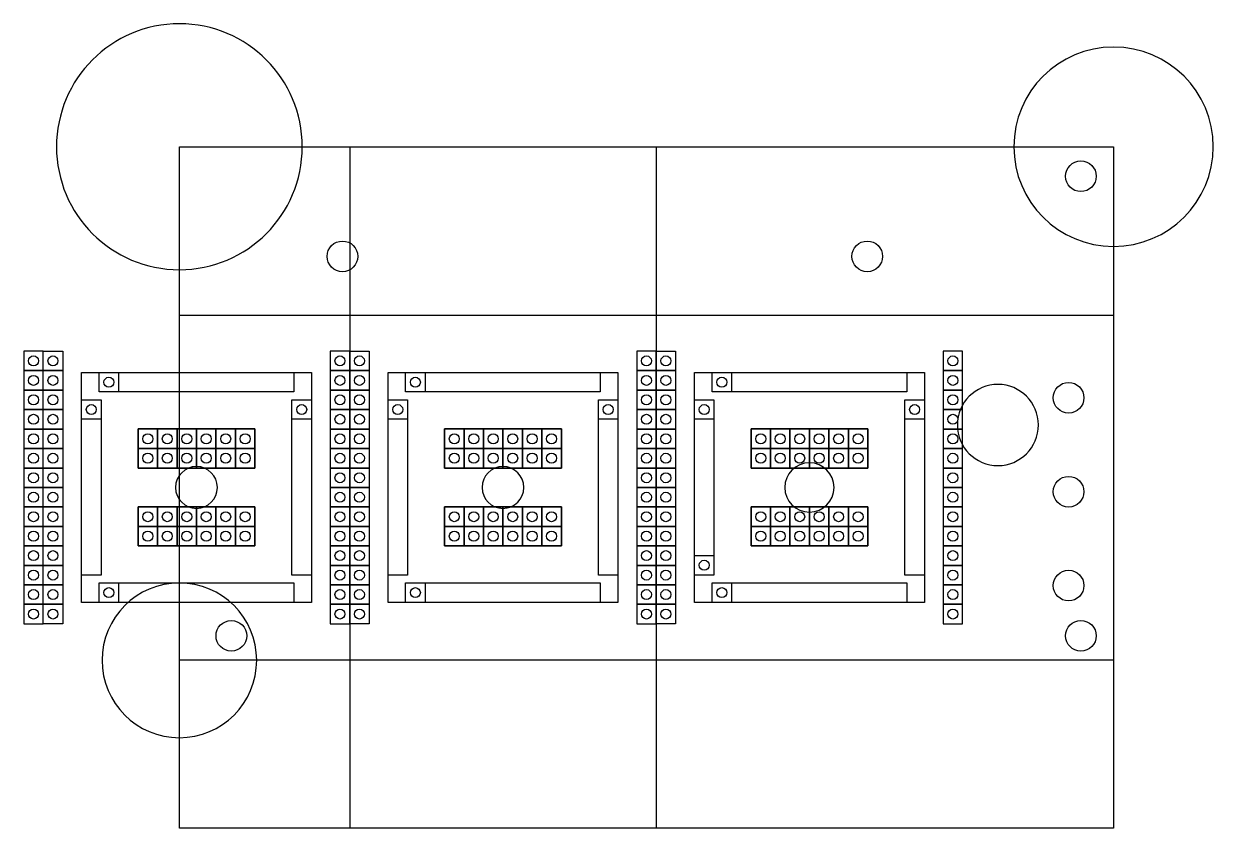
# Model space of a CAD drawing. Header units: inches. Extents: x -218 to 330, y -28 to 105.
# Drawn here: x -20.3 to 134.9, y 0 to 104.9 of the extents above; entities that cross this region are included whole.
import ezdxf

# ---------------------------------------------------------------- set-up
doc = ezdxf.new("R2010")
doc.units = ezdxf.units.IN
doc.header["$MEASUREMENT"] = 0

msp = doc.modelspace()

# ---------------------------------------------------------------- linework, layer by layer
at = {"extrusion": (2e-16, -1e-16, -1)}
for p, q in [((22.23, 88.9), (22.23, 0)), ((62.23, 88.9), (62.23, 0)), ((121.92, 66.9), (0, 66.9))]:
    msp.add_line(p, q, dxfattribs=at)
for points in [[(0, 21.9), (0, 88.9), (121.92, 88.9), (121.92, 21.9)], [(0, 0), (0, 88.9), (121.92, 88.9), (121.92, 0)], [(62.23, 62.23), (64.77, 62.23), (64.77, 59.69), (62.23, 59.69)], [(62.23, 59.69), (64.77, 59.69), (64.77, 57.15), (62.23, 57.15)], [(62.23, 57.15), (64.77, 57.15), (64.77, 54.61), (62.23, 54.61)], [(62.23, 54.61), (64.77, 54.61), (64.77, 52.07), (62.23, 52.07)], [(62.23, 52.07), (64.77, 52.07), (64.77, 49.53), (62.23, 49.53)], [(62.23, 49.53), (64.77, 49.53), (64.77, 46.99), (62.23, 46.99)], [(62.23, 46.99), (64.77, 46.99), (64.77, 44.45), (62.23, 44.45)], [(62.23, 44.45), (64.77, 44.45), (64.77, 41.91), (62.23, 41.91)], [(62.23, 41.91), (64.77, 41.91), (64.77, 39.37), (62.23, 39.37)], [(62.23, 39.37), (64.77, 39.37), (64.77, 36.83), (62.23, 36.83)], [(62.23, 36.83), (64.77, 36.83), (64.77, 34.29), (62.23, 34.29)], [(62.23, 34.29), (64.77, 34.29), (64.77, 31.75), (62.23, 31.75)], [(67.23, 33.02), (67.23, 35.57), (69.77, 35.57), (69.77, 33.02)], [(62.23, 31.75), (64.77, 31.75), (64.77, 29.21), (62.23, 29.21)], [(62.23, 29.21), (64.77, 29.21), (64.77, 26.67), (62.23, 26.67)]]:
    msp.add_lwpolyline(points, close=True)
at = {"elevation": 0}
for points in [[(-17.77, 62.23), (-20.31, 62.23), (-20.31, 59.69), (-17.77, 59.69)], [(-17.77, 62.23), (-15.23, 62.23), (-15.23, 59.69), (-17.77, 59.69)], [(22.23, 62.23), (19.69, 62.23), (19.69, 59.69), (22.23, 59.69)], [(22.23, 62.23), (24.77, 62.23), (24.77, 59.69), (22.23, 59.69)], [(62.23, 62.23), (59.69, 62.23), (59.69, 59.69), (62.23, 59.69)], [(102.23, 62.23), (99.69, 62.23), (99.69, 59.69), (102.23, 59.69)], [(-17.77, 59.69), (-20.31, 59.69), (-20.31, 57.15), (-17.77, 57.15)], [(-17.77, 59.69), (-15.23, 59.69), (-15.23, 57.15), (-17.77, 57.15)], [(-12.77, 29.45), (-12.77, 59.45), (17.23, 59.45), (17.23, 29.45)], [(-10.47, 56.91), (-10.47, 59.45), (14.93, 59.45), (14.93, 56.91)], [(-10.47, 56.91), (-10.47, 59.45), (-7.93, 59.45), (-7.93, 56.91)], [(22.23, 59.69), (19.69, 59.69), (19.69, 57.15), (22.23, 57.15)], [(22.23, 59.69), (24.77, 59.69), (24.77, 57.15), (22.23, 57.15)], [(27.23, 29.45), (27.23, 59.45), (57.23, 59.45), (57.23, 29.45)], [(29.53, 56.91), (29.53, 59.45), (54.93, 59.45), (54.93, 56.91)], [(29.53, 56.91), (29.53, 59.45), (32.07, 59.45), (32.07, 56.91)], [(62.23, 59.69), (59.69, 59.69), (59.69, 57.15), (62.23, 57.15)], [(67.23, 29.45), (67.23, 59.45), (97.23, 59.45), (97.23, 29.45)], [(69.53, 56.91), (69.53, 59.45), (94.93, 59.45), (94.93, 56.91)], [(69.53, 56.91), (69.53, 59.45), (72.07, 59.45), (72.07, 56.91)], [(102.23, 59.69), (99.69, 59.69), (99.69, 57.15), (102.23, 57.15)], [(-17.77, 57.15), (-20.31, 57.15), (-20.31, 54.61), (-17.77, 54.61)], [(-17.77, 57.15), (-15.23, 57.15), (-15.23, 54.61), (-17.77, 54.61)], [(22.23, 57.15), (19.69, 57.15), (19.69, 54.61), (22.23, 54.61)], [(22.23, 57.15), (24.77, 57.15), (24.77, 54.61), (22.23, 54.61)], [(62.23, 57.15), (59.69, 57.15), (59.69, 54.61), (62.23, 54.61)], [(102.23, 57.15), (99.69, 57.15), (99.69, 54.61), (102.23, 54.61)], [(-17.77, 54.61), (-20.31, 54.61), (-20.31, 52.07), (-17.77, 52.07)], [(-17.77, 54.61), (-15.23, 54.61), (-15.23, 52.07), (-17.77, 52.07)], [(-12.77, 55.88), (-10.23, 55.88), (-10.23, 33.02), (-12.77, 33.02)], [(-12.77, 55.88), (-10.23, 55.88), (-10.23, 53.34), (-12.77, 53.34)], [(14.69, 55.88), (17.23, 55.88), (17.23, 33.02), (14.69, 33.02)], [(14.69, 55.88), (17.23, 55.88), (17.23, 53.34), (14.69, 53.34)], [(22.23, 54.61), (19.69, 54.61), (19.69, 52.07), (22.23, 52.07)], [(22.23, 54.61), (24.77, 54.61), (24.77, 52.07), (22.23, 52.07)], [(27.23, 55.88), (29.77, 55.88), (29.77, 33.02), (27.23, 33.02)], [(27.23, 55.88), (29.77, 55.88), (29.77, 53.34), (27.23, 53.34)], [(54.69, 55.88), (57.23, 55.88), (57.23, 33.02), (54.69, 33.02)], [(54.69, 55.88), (57.23, 55.88), (57.23, 53.34), (54.69, 53.34)], [(62.23, 54.61), (59.69, 54.61), (59.69, 52.07), (62.23, 52.07)], [(67.23, 55.88), (69.77, 55.88), (69.77, 33.02), (67.23, 33.02)], [(67.23, 55.88), (69.77, 55.88), (69.77, 53.34), (67.23, 53.34)], [(94.69, 55.88), (97.23, 55.88), (97.23, 33.02), (94.69, 33.02)], [(94.69, 55.88), (97.23, 55.88), (97.23, 53.34), (94.69, 53.34)], [(102.23, 54.61), (99.69, 54.61), (99.69, 52.07), (102.23, 52.07)], [(-17.77, 52.07), (-20.31, 52.07), (-20.31, 49.53), (-17.77, 49.53)], [(-17.77, 52.07), (-15.23, 52.07), (-15.23, 49.53), (-17.77, 49.53)], [(-2.85, 52.08), (-2.85, 49.53), (-5.39, 49.53), (-5.39, 52.08)], [(-0.31, 52.08), (-0.31, 49.53), (-2.85, 49.53), (-2.85, 52.08)], [(2.23, 52.08), (2.23, 49.53), (-0.31, 49.53), (-0.31, 52.08)], [(4.77, 52.08), (4.77, 49.53), (2.23, 49.53), (2.23, 52.08)], [(7.31, 52.08), (7.31, 49.53), (4.77, 49.53), (4.77, 52.08)], [(9.85, 52.08), (9.85, 49.53), (7.31, 49.53), (7.31, 52.08)], [(22.23, 52.07), (19.69, 52.07), (19.69, 49.53), (22.23, 49.53)], [(22.23, 52.07), (24.77, 52.07), (24.77, 49.53), (22.23, 49.53)], [(37.15, 52.08), (37.15, 49.53), (34.61, 49.53), (34.61, 52.08)], [(39.69, 52.08), (39.69, 49.53), (37.15, 49.53), (37.15, 52.08)], [(42.23, 52.08), (42.23, 49.53), (39.69, 49.53), (39.69, 52.08)], [(44.77, 52.08), (44.77, 49.53), (42.23, 49.53), (42.23, 52.08)], [(47.31, 52.08), (47.31, 49.53), (44.77, 49.53), (44.77, 52.08)], [(49.85, 52.08), (49.85, 49.53), (47.31, 49.53), (47.31, 52.08)], [(62.23, 52.07), (59.69, 52.07), (59.69, 49.53), (62.23, 49.53)], [(77.15, 52.08), (77.15, 49.53), (74.61, 49.53), (74.61, 52.08)], [(79.69, 52.08), (79.69, 49.53), (77.15, 49.53), (77.15, 52.08)], [(82.23, 52.08), (82.23, 49.53), (79.69, 49.53), (79.69, 52.08)], [(84.77, 52.08), (84.77, 49.53), (82.23, 49.53), (82.23, 52.08)], [(87.31, 52.08), (87.31, 49.53), (84.77, 49.53), (84.77, 52.08)], [(89.85, 52.08), (89.85, 49.53), (87.31, 49.53), (87.31, 52.08)], [(102.23, 52.07), (99.69, 52.07), (99.69, 49.53), (102.23, 49.53)], [(-17.77, 49.53), (-20.31, 49.53), (-20.31, 46.99), (-17.77, 46.99)], [(-17.77, 49.53), (-15.23, 49.53), (-15.23, 46.99), (-17.77, 46.99)], [(-2.85, 49.53), (-2.85, 46.99), (-5.39, 46.99), (-5.39, 49.53)], [(-0.31, 49.53), (-0.31, 46.99), (-2.85, 46.99), (-2.85, 49.53)], [(2.23, 49.53), (2.23, 46.99), (-0.31, 46.99), (-0.31, 49.53)], [(4.77, 49.53), (4.77, 46.99), (2.23, 46.99), (2.23, 49.53)], [(7.31, 49.53), (7.31, 46.99), (4.77, 46.99), (4.77, 49.53)], [(9.85, 49.53), (9.85, 46.99), (7.31, 46.99), (7.31, 49.53)], [(22.23, 49.53), (19.69, 49.53), (19.69, 46.99), (22.23, 46.99)], [(22.23, 49.53), (24.77, 49.53), (24.77, 46.99), (22.23, 46.99)], [(37.15, 49.53), (37.15, 46.99), (34.61, 46.99), (34.61, 49.53)], [(39.69, 49.53), (39.69, 46.99), (37.15, 46.99), (37.15, 49.53)], [(42.23, 49.53), (42.23, 46.99), (39.69, 46.99), (39.69, 49.53)], [(44.77, 49.53), (44.77, 46.99), (42.23, 46.99), (42.23, 49.53)], [(47.31, 49.53), (47.31, 46.99), (44.77, 46.99), (44.77, 49.53)], [(49.85, 49.53), (49.85, 46.99), (47.31, 46.99), (47.31, 49.53)], [(62.23, 49.53), (59.69, 49.53), (59.69, 46.99), (62.23, 46.99)], [(77.15, 49.53), (77.15, 46.99), (74.61, 46.99), (74.61, 49.53)], [(79.69, 49.53), (79.69, 46.99), (77.15, 46.99), (77.15, 49.53)], [(82.23, 49.53), (82.23, 46.99), (79.69, 46.99), (79.69, 49.53)], [(84.77, 49.53), (84.77, 46.99), (82.23, 46.99), (82.23, 49.53)], [(87.31, 49.53), (87.31, 46.99), (84.77, 46.99), (84.77, 49.53)], [(89.85, 49.53), (89.85, 46.99), (87.31, 46.99), (87.31, 49.53)], [(102.23, 49.53), (99.69, 49.53), (99.69, 46.99), (102.23, 46.99)], [(-17.77, 46.99), (-20.31, 46.99), (-20.31, 44.45), (-17.77, 44.45)], [(-17.77, 46.99), (-15.23, 46.99), (-15.23, 44.45), (-17.77, 44.45)], [(22.23, 46.99), (19.69, 46.99), (19.69, 44.45), (22.23, 44.45)], [(22.23, 46.99), (24.77, 46.99), (24.77, 44.45), (22.23, 44.45)], [(62.23, 46.99), (59.69, 46.99), (59.69, 44.45), (62.23, 44.45)], [(102.23, 46.99), (99.69, 46.99), (99.69, 44.45), (102.23, 44.45)], [(-17.77, 44.45), (-20.31, 44.45), (-20.31, 41.91), (-17.77, 41.91)], [(-17.77, 44.45), (-15.23, 44.45), (-15.23, 41.91), (-17.77, 41.91)], [(22.23, 44.45), (19.69, 44.45), (19.69, 41.91), (22.23, 41.91)], [(22.23, 44.45), (24.77, 44.45), (24.77, 41.91), (22.23, 41.91)], [(62.23, 44.45), (59.69, 44.45), (59.69, 41.91), (62.23, 41.91)], [(102.23, 44.45), (99.69, 44.45), (99.69, 41.91), (102.23, 41.91)], [(-17.77, 41.91), (-20.31, 41.91), (-20.31, 39.37), (-17.77, 39.37)], [(-17.77, 41.91), (-15.23, 41.91), (-15.23, 39.37), (-17.77, 39.37)], [(-2.85, 39.37), (-2.85, 41.91), (-5.39, 41.91), (-5.39, 39.37)], [(-0.31, 39.37), (-0.31, 41.91), (-2.85, 41.91), (-2.85, 39.37)], [(2.23, 39.37), (2.23, 41.91), (-0.31, 41.91), (-0.31, 39.37)], [(4.77, 39.37), (4.77, 41.91), (2.23, 41.91), (2.23, 39.37)], [(7.31, 39.37), (7.31, 41.91), (4.77, 41.91), (4.77, 39.37)], [(9.85, 39.37), (9.85, 41.91), (7.31, 41.91), (7.31, 39.37)], [(22.23, 41.91), (19.69, 41.91), (19.69, 39.37), (22.23, 39.37)], [(22.23, 41.91), (24.77, 41.91), (24.77, 39.37), (22.23, 39.37)], [(37.15, 39.37), (37.15, 41.91), (34.61, 41.91), (34.61, 39.37)], [(39.69, 39.37), (39.69, 41.91), (37.15, 41.91), (37.15, 39.37)], [(42.23, 39.37), (42.23, 41.91), (39.69, 41.91), (39.69, 39.37)], [(44.77, 39.37), (44.77, 41.91), (42.23, 41.91), (42.23, 39.37)], [(47.31, 39.37), (47.31, 41.91), (44.77, 41.91), (44.77, 39.37)], [(49.85, 39.37), (49.85, 41.91), (47.31, 41.91), (47.31, 39.37)], [(62.23, 41.91), (59.69, 41.91), (59.69, 39.37), (62.23, 39.37)], [(77.15, 39.37), (77.15, 41.91), (74.61, 41.91), (74.61, 39.37)], [(79.69, 39.37), (79.69, 41.91), (77.15, 41.91), (77.15, 39.37)], [(82.23, 39.37), (82.23, 41.91), (79.69, 41.91), (79.69, 39.37)], [(84.77, 39.37), (84.77, 41.91), (82.23, 41.91), (82.23, 39.37)], [(87.31, 39.37), (87.31, 41.91), (84.77, 41.91), (84.77, 39.37)], [(89.85, 39.37), (89.85, 41.91), (87.31, 41.91), (87.31, 39.37)], [(102.23, 41.91), (99.69, 41.91), (99.69, 39.37), (102.23, 39.37)], [(-17.77, 39.37), (-20.31, 39.37), (-20.31, 36.83), (-17.77, 36.83)], [(-17.77, 39.37), (-15.23, 39.37), (-15.23, 36.83), (-17.77, 36.83)], [(-2.85, 36.83), (-2.85, 39.37), (-5.39, 39.37), (-5.39, 36.83)], [(-0.31, 36.83), (-0.31, 39.37), (-2.85, 39.37), (-2.85, 36.83)], [(2.23, 36.83), (2.23, 39.37), (-0.31, 39.37), (-0.31, 36.83)], [(4.77, 36.83), (4.77, 39.37), (2.23, 39.37), (2.23, 36.83)], [(7.31, 36.83), (7.31, 39.37), (4.77, 39.37), (4.77, 36.83)], [(9.85, 36.83), (9.85, 39.37), (7.31, 39.37), (7.31, 36.83)], [(22.23, 39.37), (19.69, 39.37), (19.69, 36.83), (22.23, 36.83)], [(22.23, 39.37), (24.77, 39.37), (24.77, 36.83), (22.23, 36.83)], [(37.15, 36.83), (37.15, 39.37), (34.61, 39.37), (34.61, 36.83)], [(39.69, 36.83), (39.69, 39.37), (37.15, 39.37), (37.15, 36.83)], [(42.23, 36.83), (42.23, 39.37), (39.69, 39.37), (39.69, 36.83)], [(44.77, 36.83), (44.77, 39.37), (42.23, 39.37), (42.23, 36.83)], [(47.31, 36.83), (47.31, 39.37), (44.77, 39.37), (44.77, 36.83)], [(49.85, 36.83), (49.85, 39.37), (47.31, 39.37), (47.31, 36.83)], [(62.23, 39.37), (59.69, 39.37), (59.69, 36.83), (62.23, 36.83)], [(77.15, 36.83), (77.15, 39.37), (74.61, 39.37), (74.61, 36.83)], [(79.69, 36.83), (79.69, 39.37), (77.15, 39.37), (77.15, 36.83)], [(82.23, 36.83), (82.23, 39.37), (79.69, 39.37), (79.69, 36.83)], [(84.77, 36.83), (84.77, 39.37), (82.23, 39.37), (82.23, 36.83)], [(87.31, 36.83), (87.31, 39.37), (84.77, 39.37), (84.77, 36.83)], [(89.85, 36.83), (89.85, 39.37), (87.31, 39.37), (87.31, 36.83)], [(102.23, 39.37), (99.69, 39.37), (99.69, 36.83), (102.23, 36.83)], [(-17.77, 36.83), (-20.31, 36.83), (-20.31, 34.29), (-17.77, 34.29)], [(-17.77, 36.83), (-15.23, 36.83), (-15.23, 34.29), (-17.77, 34.29)], [(22.23, 36.83), (19.69, 36.83), (19.69, 34.29), (22.23, 34.29)], [(22.23, 36.83), (24.77, 36.83), (24.77, 34.29), (22.23, 34.29)], [(62.23, 36.83), (59.69, 36.83), (59.69, 34.29), (62.23, 34.29)], [(102.23, 36.83), (99.69, 36.83), (99.69, 34.29), (102.23, 34.29)], [(-17.77, 34.29), (-20.31, 34.29), (-20.31, 31.75), (-17.77, 31.75)], [(-17.77, 34.29), (-15.23, 34.29), (-15.23, 31.75), (-17.77, 31.75)], [(22.23, 34.29), (19.69, 34.29), (19.69, 31.75), (22.23, 31.75)], [(22.23, 34.29), (24.77, 34.29), (24.77, 31.75), (22.23, 31.75)], [(62.23, 34.29), (59.69, 34.29), (59.69, 31.75), (62.23, 31.75)], [(102.23, 34.29), (99.69, 34.29), (99.69, 31.75), (102.23, 31.75)], [(-17.77, 31.75), (-20.31, 31.75), (-20.31, 29.21), (-17.77, 29.21)], [(-17.77, 31.75), (-15.23, 31.75), (-15.23, 29.21), (-17.77, 29.21)], [(-10.47, 29.45), (-10.47, 32), (14.93, 32), (14.93, 29.45)], [(-10.47, 29.45), (-10.47, 32), (-7.93, 32), (-7.93, 29.45)], [(22.23, 31.75), (19.69, 31.75), (19.69, 29.21), (22.23, 29.21)], [(22.23, 31.75), (24.77, 31.75), (24.77, 29.21), (22.23, 29.21)], [(29.53, 29.45), (29.53, 32), (54.93, 32), (54.93, 29.45)], [(29.53, 29.45), (29.53, 32), (32.07, 32), (32.07, 29.45)], [(62.23, 31.75), (59.69, 31.75), (59.69, 29.21), (62.23, 29.21)], [(69.53, 29.45), (69.53, 32), (94.93, 32), (94.93, 29.45)], [(69.53, 29.45), (69.53, 32), (72.07, 32), (72.07, 29.45)], [(102.23, 31.75), (99.69, 31.75), (99.69, 29.21), (102.23, 29.21)], [(-17.77, 29.21), (-20.31, 29.21), (-20.31, 26.67), (-17.77, 26.67)], [(-17.77, 29.21), (-15.23, 29.21), (-15.23, 26.67), (-17.77, 26.67)], [(22.23, 29.21), (19.69, 29.21), (19.69, 26.67), (22.23, 26.67)], [(22.23, 29.21), (24.77, 29.21), (24.77, 26.67), (22.23, 26.67)], [(62.23, 29.21), (59.69, 29.21), (59.69, 26.67), (62.23, 26.67)], [(102.23, 29.21), (99.69, 29.21), (99.69, 26.67), (102.23, 26.67)]]:
    msp.add_lwpolyline(points, close=True, dxfattribs=at)
at = {"extrusion": (2e-16, -1e-16, -1), "elevation": 0}
for points in [[(-9.85, 52.08), (5.39, 52.08), (5.39, 46.99), (-9.85, 46.99)], [(-49.85, 52.08), (-34.61, 52.08), (-34.61, 46.99), (-49.85, 46.99)], [(-89.85, 52.08), (-74.61, 52.08), (-74.61, 46.99), (-89.85, 46.99)], [(-9.85, 36.83), (5.39, 36.83), (5.39, 41.91), (-9.85, 41.91)], [(-49.85, 36.83), (-34.61, 36.83), (-34.61, 41.91), (-49.85, 41.91)], [(-89.85, 36.83), (-74.61, 36.83), (-74.61, 41.91), (-89.85, 41.91)]]:
    msp.add_lwpolyline(points, close=True, dxfattribs=at)
at = {"extrusion": (2.44929e-16, -1.22465e-16, -1)}
for centre, radius in [((0, 88.9), 16.04), ((-2.23, 44.45), 2.73), ((-42.23, 44.45), 2.73), ((0, 21.9), 10.09)]:
    msp.add_circle(centre, radius, dxfattribs=at)
at = {"extrusion": (2e-16, -1e-16, -1)}
for centre, radius in [((-121.92, 88.9), 13.01), ((-106.83, 52.6), 5.29)]:
    msp.add_circle(centre, radius, dxfattribs=at)
for centre, radius in [((117.66, 85.05), 2), ((21.28, 74.6), 2), ((89.78, 74.6), 2), ((-19.04, 60.96), 0.653), ((-16.5, 60.96), 0.653), ((20.96, 60.96), 0.653), ((23.5, 60.96), 0.653), ((60.96, 60.96), 0.653), ((63.5, 60.96), 0.653), ((100.96, 60.96), 0.653), ((-19.04, 58.42), 0.653), ((-16.5, 58.42), 0.653), ((20.96, 58.42), 0.653), ((23.5, 58.42), 0.653), ((60.96, 58.42), 0.653), ((63.5, 58.42), 0.653), ((100.96, 58.42), 0.653), ((-9.2, 58.18), 0.653), ((30.8, 58.18), 0.653), ((70.8, 58.18), 0.653), ((116.06, 56.15), 2), ((-19.04, 55.88), 0.653), ((-16.5, 55.88), 0.653), ((20.96, 55.88), 0.653), ((23.5, 55.88), 0.653), ((60.96, 55.88), 0.653), ((63.5, 55.88), 0.653), ((100.96, 55.88), 0.653), ((-11.5, 54.61), 0.653), ((15.96, 54.61), 0.653), ((28.5, 54.61), 0.653), ((55.96, 54.61), 0.653), ((68.5, 54.61), 0.653), ((95.96, 54.61), 0.653), ((-19.04, 53.34), 0.653), ((-16.5, 53.34), 0.653), ((20.96, 53.34), 0.653), ((23.5, 53.34), 0.653), ((60.96, 53.34), 0.653), ((63.5, 53.34), 0.653), ((100.96, 53.34), 0.653), ((-19.04, 50.8), 0.653), ((-16.5, 50.8), 0.653), ((-4.12, 50.8), 0.653), ((-1.58, 50.8), 0.653), ((0.96, 50.8), 0.653), ((3.5, 50.8), 0.653), ((6.04, 50.8), 0.653), ((8.58, 50.8), 0.653), ((20.96, 50.8), 0.653), ((23.5, 50.8), 0.653), ((35.88, 50.8), 0.653), ((38.42, 50.8), 0.653), ((40.96, 50.8), 0.653), ((43.5, 50.8), 0.653), ((46.04, 50.8), 0.653), ((48.58, 50.8), 0.653), ((60.96, 50.8), 0.653), ((63.5, 50.8), 0.653), ((75.88, 50.8), 0.653), ((78.42, 50.8), 0.653), ((80.96, 50.8), 0.653), ((83.5, 50.8), 0.653), ((86.04, 50.8), 0.653), ((88.58, 50.8), 0.653), ((100.96, 50.8), 0.653), ((-19.04, 48.26), 0.653), ((-16.5, 48.26), 0.653), ((-4.12, 48.27), 0.653), ((-1.58, 48.27), 0.653), ((0.96, 48.27), 0.653), ((3.5, 48.27), 0.653), ((6.04, 48.27), 0.653), ((8.58, 48.27), 0.653), ((20.96, 48.26), 0.653), ((23.5, 48.26), 0.653), ((35.88, 48.27), 0.653), ((38.42, 48.27), 0.653), ((40.96, 48.27), 0.653), ((43.5, 48.27), 0.653), ((46.04, 48.27), 0.653), ((48.58, 48.27), 0.653), ((60.96, 48.26), 0.653), ((63.5, 48.26), 0.653), ((75.88, 48.27), 0.653), ((78.42, 48.27), 0.653), ((80.96, 48.27), 0.653), ((83.5, 48.27), 0.653), ((86.04, 48.27), 0.653), ((88.58, 48.27), 0.653), ((100.96, 48.26), 0.653), ((-19.04, 45.72), 0.653), ((-16.5, 45.72), 0.653), ((20.96, 45.72), 0.653), ((23.5, 45.72), 0.653), ((60.96, 45.72), 0.653), ((63.5, 45.72), 0.653), ((100.96, 45.72), 0.653), ((116.06, 43.9), 2), ((-19.04, 43.18), 0.653), ((-16.5, 43.18), 0.653), ((20.96, 43.18), 0.653), ((23.5, 43.18), 0.653), ((60.96, 43.18), 0.653), ((63.5, 43.18), 0.653), ((100.96, 43.18), 0.653), ((-19.04, 40.64), 0.653), ((-16.5, 40.64), 0.653), ((-4.12, 40.64), 0.653), ((-1.58, 40.64), 0.653), ((0.96, 40.64), 0.653), ((3.5, 40.64), 0.653), ((6.04, 40.64), 0.653), ((8.58, 40.64), 0.653), ((20.96, 40.64), 0.653), ((23.5, 40.64), 0.653), ((35.88, 40.64), 0.653), ((38.42, 40.64), 0.653), ((40.96, 40.64), 0.653), ((43.5, 40.64), 0.653), ((46.04, 40.64), 0.653), ((48.58, 40.64), 0.653), ((60.96, 40.64), 0.653), ((63.5, 40.64), 0.653), ((75.88, 40.64), 0.653), ((78.42, 40.64), 0.653), ((80.96, 40.64), 0.653), ((83.5, 40.64), 0.653), ((86.04, 40.64), 0.653), ((88.58, 40.64), 0.653), ((100.96, 40.64), 0.653), ((-19.04, 38.1), 0.653), ((-16.5, 38.1), 0.653), ((-4.12, 38.1), 0.653), ((-1.58, 38.1), 0.653), ((0.96, 38.1), 0.653), ((3.5, 38.1), 0.653), ((6.04, 38.1), 0.653), ((8.58, 38.1), 0.653), ((20.96, 38.1), 0.653), ((23.5, 38.1), 0.653), ((35.88, 38.1), 0.653), ((38.42, 38.1), 0.653), ((40.96, 38.1), 0.653), ((43.5, 38.1), 0.653), ((46.04, 38.1), 0.653), ((48.58, 38.1), 0.653), ((60.96, 38.1), 0.653), ((63.5, 38.1), 0.653), ((75.88, 38.1), 0.653), ((78.42, 38.1), 0.653), ((80.96, 38.1), 0.653), ((83.5, 38.1), 0.653), ((86.04, 38.1), 0.653), ((88.58, 38.1), 0.653), ((100.96, 38.1), 0.653), ((-19.04, 35.56), 0.653), ((-16.5, 35.56), 0.653), ((20.96, 35.56), 0.653), ((23.5, 35.56), 0.653), ((60.96, 35.56), 0.653), ((63.5, 35.56), 0.653), ((100.96, 35.56), 0.653), ((68.5, 34.3), 0.653), ((-19.04, 33.02), 0.653), ((-16.5, 33.02), 0.653), ((20.96, 33.02), 0.653), ((23.5, 33.02), 0.653), ((60.96, 33.02), 0.653), ((63.5, 33.02), 0.653), ((100.96, 33.02), 0.653), ((116.06, 31.65), 2), ((-19.04, 30.48), 0.653), ((-16.5, 30.48), 0.653), ((-9.2, 30.73), 0.653), ((20.96, 30.48), 0.653), ((23.5, 30.48), 0.653), ((30.8, 30.73), 0.653), ((60.96, 30.48), 0.653), ((63.5, 30.48), 0.653), ((70.8, 30.73), 0.653), ((100.96, 30.48), 0.653), ((-19.04, 27.94), 0.653), ((-16.5, 27.94), 0.653), ((20.96, 27.94), 0.653), ((23.5, 27.94), 0.653), ((60.96, 27.94), 0.653), ((63.5, 27.94), 0.653), ((100.96, 27.94), 0.653), ((6.78, 25.1), 2), ((117.66, 25.1), 2)]:
    msp.add_circle(centre, radius)
at = {"extrusion": (1.77535e-16, -1.44929e-16, -1)}
msp.add_circle((-82.23, 44.45), 3.22, dxfattribs=at)

doc.saveas('drawing.dxf')
